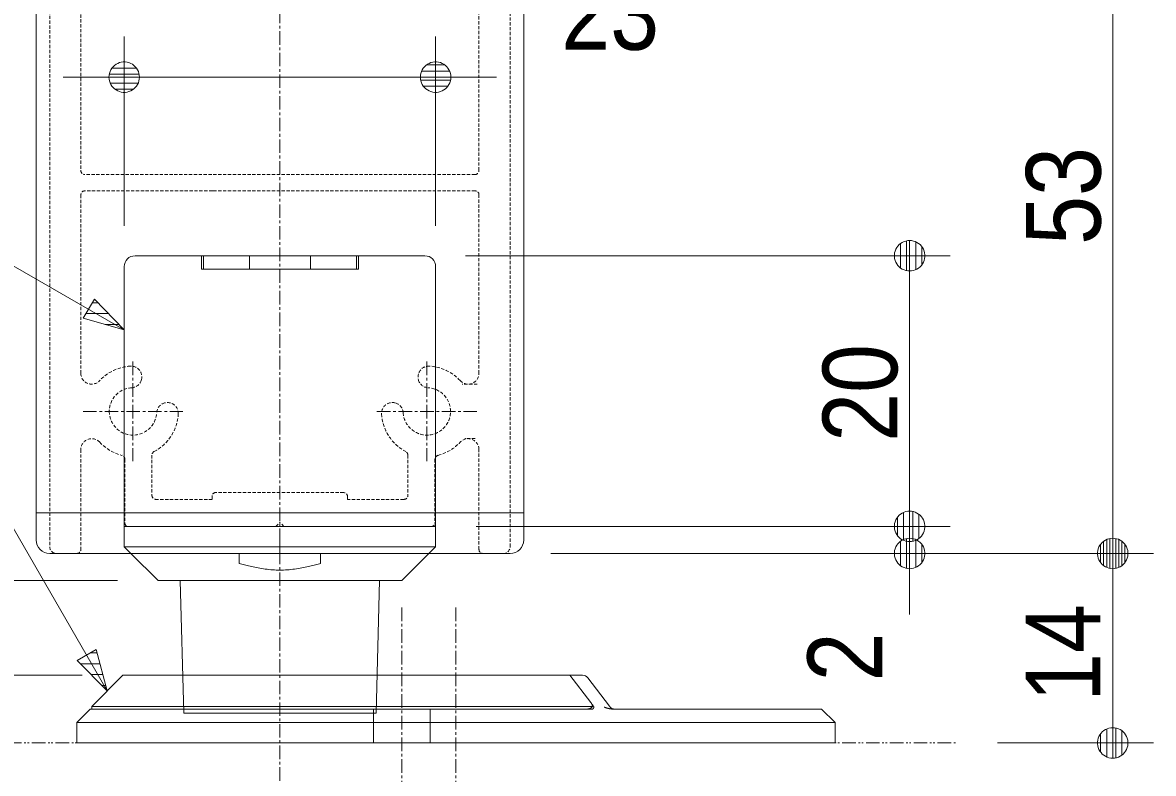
# Model space of a CAD drawing. Units: millimetres, scale not verified, with parts at other scales. Extents: x -4547 to 4547, y -2284 to 2284.
# Drawn here: x -3702.1 to -3284.6, y -1593.9 to -1316.5 of the extents above; entities that cross this region are included whole.
import ezdxf
from ezdxf.enums import TextEntityAlignment as Align

# ---------------------------------------------------------------- set-up
doc = ezdxf.new("R2010")
doc.units = ezdxf.units.MM
doc.header["$LTSCALE"] = 20
for name, pattern in [('CHAIN1', [8, 5, -1, 1, -1]), ('DASHED1', [1.8, 1.2, -0.6]), ('DOUBLE_CHAIN1', [8.8, 5, -1, 0.6, -0.6, 0.6, -1])]:
    doc.linetypes.add(name, pattern=pattern)
for name, color, linetype, lineweight in [('0-0_3一般', 7, 'Continuous', 9), ('0-1_2寸法-2', 7, 'Continuous', 9), ('0-2_0', 7, 'Continuous', 9), ('0-3_2寸法-1', 7, 'Continuous', 9), ('0-4_2寸法-3', 7, 'Continuous', 9)]:
    doc.layers.add(name, color=color, linetype=linetype, lineweight=lineweight)
doc.styles.add('ＭＳ Ｐゴシック', font='')
doc.styles.get('ＭＳ Ｐゴシック').set_extended_font_data('MS PGothic')

# ---------------------------------------------------------------- blocks, each defined once
blk = doc.blocks.new('グループ-102')
at = {"layer": '0-0_3一般'}
for p, q in [((-47130.1, -21573.3), (-47130.1, -29953.3)), ((-43530.1, -29953.3), (-43530.1, -21573.3)), ((-45980.1, -28053.3), (-46400.1, -28053.3)), ((-45895.1, -28053.3), (-45910.1, -28053.3)), ((-45605.1, -28053.3), (-45845.1, -28053.3)), ((-45555.1, -28053.3), (-45605.1, -28053.3)), ((-45555.1, -28053.3), (-45105.1, -28053.3)), ((-45555.1, -28153.3), (-45555.1, -28053.3)), ((-44815.1, -28053.3), (-45055.1, -28053.3)), ((-44765.1, -28053.3), (-44815.1, -28053.3)), ((-44750.1, -28053.3), (-44765.1, -28053.3)), ((-44765.1, -28153.3), (-44765.1, -28053.3)), ((-44750.1, -28053.3), (-44750.1, -28133.3)), ((-44680.1, -28053.3), (-44750.1, -28053.3)), ((-44260.1, -28053.3), (-44680.1, -28053.3)), ((-46480.1, -30003.3), (-46480.1, -28133.3)), ((-45910.1, -28133.3), (-45910.1, -28153.3)), ((-44180.1, -30003.3), (-44180.1, -28133.3)), ((-43530.1, -29953.3), (-47130.1, -29953.3)), ((-47130.1, -30153.3), (-47130.1, -29953.3)), ((-47130.1, -29953.3), (-43530.1, -29953.3)), ((-43530.1, -30153.3), (-43530.1, -29953.3)), ((-46480.1, -30053.3), (-46480.1, -30003.3)), ((-46480.1, -30053.3), (-46480.1, -30203.3)), ((-44180.1, -30053.3), (-46480.1, -30053.3)), ((-44180.1, -30053.3), (-44180.1, -30003.3)), ((-44180.1, -30053.3), (-44180.1, -30203.3)), ((-44180.1, -30203.3), (-46480.1, -30203.3)), ((-47030.1, -30253.3), (-43630.1, -30253.3)), ((-46230.1, -30453.3), (-46430.1, -30253.3)), ((-45030.1, -30253.3), (-45030.1, -30328.4)), ((-44620.1, -31433.3), (-44594.5, -30453.3)), ((-46490.1, -31153.3), (-46326.1, -31153.3)), ((-43189.1, -31153.3), (-46326.1, -31153.3)), ((-43034.3, -31353.3), (-43189.1, -31153.3)), ((-43118.7, -31153.3), (-43189.1, -31153.3)), ((-43096.4, -31153.3), (-43096.7, -31153.3)), ((-43056, -31171.8), (-42895.8, -31382.2)), ((-46720.1, -31383.3), (-43021.4, -31383.3)), ((-43033.8, -31354), (-43034.3, -31353.3)), ((-43026.5, -31365.7), (-43020.6, -31373.3)), ((-42933.3, -31389.3), (-42934.8, -31388.6)), ((-46830.1, -31503.3), (-46730.1, -31403.3)), ((-43027.8, -31403.3), (-46730.1, -31403.3)), ((-44640.1, -31403.3), (-44640.1, -31653.3)), ((-44220.1, -31403.3), (-44220.1, -31653.3)), ((-41330.1, -31403.3), (-42870.7, -31403.3)), ((-41330.1, -31403.3), (-41230.1, -31503.3)), ((-46830.1, -31653.3), (-46830.1, -31503.3)), ((-46830.1, -31503.3), (-41230.1, -31503.3)), ((-41230.1, -31503.3), (-41230.1, -31653.3)), ((-41230.1, -31653.3), (-46830.1, -31653.3))]:
    blk.add_line(p, q, dxfattribs=at)
at = {"layer": '0-0_3一般', "linetype": 'CHAIN1'}
for p, q in [((-45330.1, -32253.3), (-45330.1, -21573.3)), ((-44430.1, -30653.3), (-44430.1, -32153.3)), ((-44030.1, -30653.3), (-44030.1, -32153.3))]:
    blk.add_line(p, q, dxfattribs=at)
at = {"layer": '0-0_3一般', "linetype": 'DOUBLE_CHAIN1'}
blk.add_line((-50330.1, -31653.3), (-40330.1, -31653.3), dxfattribs=at)
at = {"layer": '0-0_3一般'}
for points in [[(-45910.1, -28133.3), (-45910.1, -28053.3), (-45980.1, -28053.3)], [(-45845.1, -28053.3), (-45895.1, -28053.3), (-45895.1, -28153.3)], [(-45055.1, -28053.3), (-45105.1, -28053.3), (-45105.1, -28153.3)], [(-44750.1, -28133.3), (-44750.1, -28153.3), (-45910.1, -28153.3)], [(-46480.1, -30203.3), (-46430.1, -30253.3), (-44230.1, -30253.3), (-44180.1, -30203.3)], [(-46230.1, -30453.3), (-44430.1, -30453.3), (-44230.1, -30253.3)], [(-45516, -30354.6), (-45527.8, -30352.3), (-45539.3, -30350), (-45550.6, -30347.7), (-45561.5, -30345.4), (-45572.2, -30343), (-45582.6, -30340.6), (-45592.7, -30338.2), (-45602.5, -30335.8), (-45612, -30333.3), (-45621.2, -30330.9), (-45630.1, -30328.4), (-45630.1, -30253.3)], [(-45030.1, -30328.4), (-45039, -30330.9), (-45048.3, -30333.3), (-45057.8, -30335.8), (-45067.6, -30338.2), (-45077.7, -30340.6), (-45088, -30343), (-45098.7, -30345.4), (-45109.7, -30347.7), (-45120.9, -30350), (-45132.4, -30352.3), (-45144.3, -30354.6), (-45156.4, -30356.9), (-45168.8, -30359.2), (-45181.5, -30361.4), (-45194.4, -30363.6), (-45207.7, -30365.8), (-45221.3, -30368), (-45234.9, -30369.9), (-45248.5, -30371.6), (-45262.1, -30373), (-45275.7, -30374.2), (-45289.3, -30375.1), (-45302.9, -30375.8), (-45316.5, -30376.2), (-45330.1, -30376.3), (-45343.7, -30376.2), (-45357.3, -30375.8), (-45370.9, -30375.1), (-45384.5, -30374.2), (-45398.2, -30373), (-45411.8, -30371.6), (-45425.4, -30369.9), (-45439, -30368), (-45452.5, -30365.8), (-45465.8, -30363.6), (-45478.8, -30361.4), (-45491.5, -30359.2), (-45503.9, -30356.9), (-45516, -30354.6)], [(-44620.1, -31433.3), (-46040.1, -31433.3), (-46065.8, -30453.3)], [(-46720.1, -31403.3), (-46720.1, -31383.3), (-46490.1, -31153.3)], [(-43118.7, -31153.3), (-43118.1, -31153.3), (-43117.5, -31153.3), (-43116.9, -31153.3), (-43116.3, -31153.3), (-43115.7, -31153.3), (-43115.1, -31153.3), (-43114.5, -31153.3), (-43113.9, -31153.3), (-43113.3, -31153.3), (-43112.7, -31153.3), (-43112.1, -31153.3), (-43111.6, -31153.3), (-43111, -31153.3), (-43110.4, -31153.3), (-43109.8, -31153.3), (-43109.2, -31153.3), (-43108.6, -31153.3), (-43108, -31153.3), (-43107.4, -31153.3), (-43106.8, -31153.3), (-43106.2, -31153.3), (-43105.6, -31153.3), (-43105, -31153.3), (-43104.5, -31153.3), (-43103.9, -31153.3), (-43103.3, -31153.3), (-43102.7, -31153.3), (-43102.1, -31153.3), (-43101.5, -31153.3), (-43100.9, -31153.3), (-43100.3, -31153.3), (-43099.7, -31153.3), (-43099.1, -31153.3), (-43098.5, -31153.3), (-43098, -31153.3), (-43097.4, -31153.3), (-43096.8, -31153.3), (-43096.5, -31153.3), (-43096.4, -31153.3)], [(-43061.9, -31403.3), (-43061.2, -31403.2), (-43060.5, -31403.1), (-43059.7, -31403), (-43058.9, -31402.9), (-43058.1, -31402.8), (-43057.3, -31402.7), (-43056.5, -31402.6), (-43055.6, -31402.5), (-43054.7, -31402.4), (-43053.8, -31402.2), (-43052.9, -31402.1), (-43052, -31401.9), (-43051, -31401.8), (-43050, -31401.6), (-43049, -31401.4), (-43048, -31401.3), (-43046.9, -31401.1), (-43045.9, -31400.9), (-43044.9, -31400.6), (-43043.9, -31400.4), (-43042.9, -31400), (-43041.9, -31399.7), (-43040.9, -31399.3), (-43040, -31398.9), (-43039, -31398.5), (-43038.1, -31398), (-43037.2, -31397.5), (-43036.3, -31397), (-43035.4, -31396.5), (-43034.6, -31395.9), (-43033.7, -31395.2), (-43032.9, -31394.6), (-43032.1, -31393.9), (-43031.3, -31393.2), (-43030.5, -31392.5), (-43029.8, -31391.8), (-43029, -31391.1), (-43028.3, -31390.5), (-43027.6, -31389.8)], [(-43021.4, -31383.3), (-43021.5, -31382.5), (-43021.7, -31381.7), (-43021.8, -31380.9), (-43022, -31380.1), (-43022.2, -31379.3), (-43022.4, -31378.5), (-43022.6, -31377.7), (-43022.9, -31376.9), (-43023.1, -31376.1), (-43023.3, -31375.3), (-43023.6, -31374.5), (-43023.8, -31373.7), (-43024.1, -31373), (-43024.4, -31372.2), (-43024.6, -31371.4), (-43024.9, -31370.6), (-43025.2, -31369.9), (-43025.5, -31369.1), (-43025.9, -31368.3), (-43026.2, -31367.6), (-43026.5, -31366.8), (-43026.9, -31366.1), (-43027.2, -31365.3), (-43027.6, -31364.6), (-43027.9, -31363.8), (-43028.3, -31363.1), (-43028.7, -31362.4), (-43029.1, -31361.7), (-43029.5, -31360.9), (-43029.9, -31360.2), (-43030.3, -31359.5), (-43030.7, -31358.8), (-43031.1, -31358.1), (-43031.6, -31357.4), (-43032, -31356.7), (-43032.5, -31356), (-43032.9, -31355.3), (-43033.4, -31354.6), (-43033.8, -31354)], [(-43027.6, -31389.8), (-43026.9, -31389.2), (-43026.3, -31388.5), (-43025.7, -31387.9), (-43025.1, -31387.3), (-43024.5, -31386.7), (-43023.9, -31386.1), (-43023.3, -31385.5), (-43022.8, -31384.9), (-43022.3, -31384.4), (-43021.8, -31383.8), (-43021.4, -31383.3)], [(-43020.6, -31373.3), (-43020.2, -31373.9), (-43019.8, -31374.4), (-43019.4, -31375), (-43018.9, -31375.7), (-43018.5, -31376.3), (-43018.1, -31377), (-43017.7, -31377.6), (-43017.2, -31378.3), (-43016.8, -31379), (-43016.4, -31379.7), (-43015.9, -31380.5), (-43015.5, -31381.2), (-43015, -31382), (-43014.6, -31382.8), (-43014.1, -31383.6), (-43013.7, -31384.4), (-43013.3, -31385.2), (-43013, -31386), (-43012.7, -31386.9), (-43012.5, -31387.7), (-43012.4, -31388.5), (-43012.3, -31389.3), (-43012.3, -31390.1), (-43012.4, -31390.9), (-43012.5, -31391.7), (-43012.6, -31392.6), (-43012.8, -31393.4), (-43013.1, -31394.2), (-43013.5, -31395), (-43013.8, -31395.8), (-43014.3, -31396.6), (-43014.7, -31397.3), (-43015.2, -31398), (-43015.6, -31398.7), (-43016.1, -31399.3), (-43016.5, -31399.8), (-43017, -31400.3), (-43017.5, -31400.8), (-43018, -31401.2)], [(-42870.7, -31403.3), (-42872.4, -31403.2), (-42874, -31403.1), (-42875.7, -31403), (-42877.3, -31402.9), (-42879, -31402.8), (-42880.6, -31402.6), (-42882.3, -31402.4), (-42883.9, -31402.3), (-42885.5, -31402.1), (-42887.2, -31401.8), (-42888.8, -31401.6), (-42890.4, -31401.3), (-42892.1, -31401.1), (-42893.7, -31400.8), (-42895.3, -31400.5), (-42896.9, -31400.2), (-42898.5, -31399.8), (-42900.2, -31399.5), (-42901.8, -31399.1), (-42903.4, -31398.7), (-42905, -31398.3), (-42906.6, -31397.9), (-42908.2, -31397.5), (-42909.8, -31397.1), (-42911.4, -31396.6), (-42913, -31396.2), (-42914.6, -31395.7), (-42916.1, -31395.2), (-42917.7, -31394.7), (-42919.3, -31394.2), (-42920.9, -31393.7), (-42922.4, -31393.2), (-42924, -31392.7), (-42925.6, -31392.1), (-42927.1, -31391.6), (-42928.7, -31391), (-42930.2, -31390.4), (-42931.8, -31389.9), (-42933.3, -31389.3)], [(-43018, -31401.2), (-43018.5, -31401.5), (-43019, -31401.8), (-43019.5, -31402.1), (-43020, -31402.3), (-43020.6, -31402.4), (-43021.1, -31402.5), (-43021.6, -31402.6), (-43022.2, -31402.7), (-43022.7, -31402.7), (-43023.2, -31402.8), (-43023.6, -31402.9), (-43024.1, -31402.9), (-43024.6, -31403), (-43025, -31403), (-43025.4, -31403.1), (-43025.9, -31403.1), (-43026.3, -31403.2), (-43026.7, -31403.2), (-43027, -31403.2), (-43027.4, -31403.3), (-43027.8, -31403.3)]]:
    blk.add_lwpolyline(points, dxfattribs=at)
for centre, radius, start, end in [((-46400.1, -28133.3), 80, 90, 180), ((-44260.1, -28133.3), 80, 0, 90), ((-47030.1, -30153.3), 100, 180, 270), ((-43630.1, -30153.3), 100, 270, 0), ((-43096, -31203.3), 50, 37.96366, 90.00268), ((-42855.9, -31353.3), 50, 215.96223, 269.99257)]:
    blk.add_arc(centre, radius, start, end, dxfattribs=at)
blk = doc.blocks.new('_Dot')
at = {"layer": '0-2_0'}
for p, q in [((-10, 0), (-20, 0)), ((9.78, 2), (-9.78, 2)), ((7.99, 6), (-7.99, 6)), ((9.16, -3.98), (-9.16, -3.98)), ((6, -7.98), (-6, -7.98))]:
    blk.add_line(p, q, dxfattribs=at)
for points in [[(10, 0), (9.92, 1.25), (9.69, 2.49), (9.3, 3.68), (8.76, 4.82), (8.09, 5.88), (7.29, 6.85), (6.37, 7.71), (5.36, 8.44), (4.26, 9.05), (3.09, 9.51), (1.87, 9.82), (0.63, 9.98), (-0.63, 9.98), (-1.87, 9.82), (-3.09, 9.51), (-4.26, 9.05), (-5.36, 8.44), (-6.37, 7.71), (-7.29, 6.85), (-8.09, 5.88), (-8.76, 4.82), (-9.3, 3.68), (-9.69, 2.49), (-9.92, 1.25), (-10, 0), (0, 0)], [(-10, 0), (-9.92, -1.25), (-9.69, -2.49), (-9.3, -3.68), (-8.76, -4.82), (-8.09, -5.88), (-7.29, -6.85), (-6.37, -7.71), (-5.36, -8.44), (-4.26, -9.05), (-3.09, -9.51), (-1.87, -9.82), (-0.63, -9.98), (0.63, -9.98), (1.87, -9.82), (3.09, -9.51), (4.26, -9.05), (5.36, -8.44), (6.37, -7.71), (7.29, -6.85), (8.09, -5.88), (8.76, -4.82), (9.3, -3.68), (9.69, -2.49), (9.92, -1.25), (10, 0), (0, 0)]]:
    blk.add_lwpolyline(points, close=True, dxfattribs=at)
blk = doc.blocks.new('グループ-103')
at = {"layer": '0-0_3一般', "linetype": 'DASHED1'}
for p, q in [((-47030.1, -24953.3), (-47000.1, -24953.3)), ((-47030.1, -24953.3), (-47030.1, -24983.3)), ((-47000.1, -24953.3), (-45750.1, -24953.3)), ((-44930.1, -24953.3), (-44929.9, -24953.3)), ((-43660.1, -24953.3), (-44910.1, -24953.3)), ((-43630.1, -24953.3), (-43660.1, -24953.3)), ((-43630.1, -24953.3), (-43630.1, -24983.3)), ((-47030.1, -24983.3), (-47030.1, -30203.3)), ((-45755.1, -26083.3), (-45755.1, -25003.3)), ((-45750.1, -25003.3), (-45755.1, -25003.3)), ((-45730.1, -24973.3), (-45730.1, -24983.3)), ((-44930.1, -24973.3), (-44930.1, -24983.3)), ((-44910.1, -25003.3), (-44905.1, -25003.3)), ((-44905.1, -25003.3), (-44905.1, -26083.3)), ((-43630.1, -30203.3), (-43630.1, -24983.3)), ((-45925.1, -25253.3), (-46033.4, -25253.3)), ((-44785.1, -25223.3), (-44785.1, -25223.3)), ((-44626.9, -25253.3), (-44735.1, -25253.3)), ((-45875.1, -26203.3), (-45875.1, -25303.3)), ((-44785.1, -26203.3), (-44785.1, -25303.3)), ((-46800.1, -25477.8), (-46800.1, -27423.3)), ((-43860.1, -27423.3), (-43860.1, -25477.8)), ((-44955.1, -26133.3), (-45705.1, -26133.3)), ((-44835.1, -26253.3), (-45825.1, -26253.3)), ((-43890.1, -27453.3), (-46770.1, -27453.3)), ((-46800.1, -27603.3), (-46800.1, -28921.9)), ((-45829.8, -27573.3), (-46770.1, -27573.3)), ((-45829.8, -27573.3), (-45799.8, -27573.3)), ((-43860.1, -28921.9), (-43860.1, -27603.3)), ((-43872.4, -29001.9), (-43984, -29001.9)), ((-43888.9, -29404.7), (-43965, -29404.7)), ((-46800.1, -29484.7), (-46800.1, -30223.3)), ((-46475.1, -29557), (-46475.1, -30028.3)), ((-46275.1, -29526.3), (-46275.1, -29823.3)), ((-44385.1, -29526.3), (-44385.1, -29823.3)), ((-44185.1, -29557), (-44185.1, -30028.3)), ((-43860.1, -30223.3), (-43860.1, -29484.7)), ((-44860.1, -29803.3), (-45805.1, -29803.3)), ((-45830.1, -29853.3), (-46245.1, -29853.3)), ((-45830.1, -29828.3), (-45830.1, -29853.3)), ((-44830.1, -29833.3), (-44830.1, -29853.3)), ((-44415.1, -29853.3), (-44830.1, -29853.3)), ((-45360.1, -30053.3), (-46450.1, -30053.3)), ((-45360.1, -30053.3), (-45330.1, -30023.3)), ((-45300.1, -30053.3), (-45330.1, -30023.3)), ((-45330.1, -30235.9), (-45330.1, -30023.3)), ((-44210.1, -30053.3), (-45300.1, -30053.3)), ((-46830.1, -30253.3), (-46980.1, -30253.3)), ((-43680.1, -30253.3), (-43830.1, -30253.3))]:
    blk.add_line(p, q, dxfattribs=at)
at = {"layer": '0-0_3一般', "linetype": 'CHAIN1'}
for p, q in [((-46415.1, -24884.8), (-46415.1, -25621.8)), ((-44245.1, -24884.8), (-44245.1, -25621.8)), ((-46783.6, -25253.3), (-46046.6, -25253.3)), ((-44613.6, -25253.3), (-43876.6, -25253.3)), ((-46415.1, -28834.8), (-46415.1, -29571.8)), ((-44245.1, -28834.8), (-44245.1, -29571.8)), ((-46783.6, -29203.3), (-46046.6, -29203.3)), ((-44613.6, -29203.3), (-43876.6, -29203.3))]:
    blk.add_line(p, q, dxfattribs=at)
at = {"layer": '0-0_3一般', "linetype": 'DASHED1'}
blk.add_lwpolyline([(-43890.1, -27573.3), (-45799.8, -27573.3), (-45829.8, -27573.3)], dxfattribs=at)
for centre, radius, start, end in [((-47000.1, -24983.3), 30, 90, 180), ((-45750.1, -24973.3), 20, 0, 90), ((-44910.1, -24973.3), 20, 90, 180), ((-43660.1, -24983.3), 30, 0, 90), ((-45750.1, -24983.3), 20, 270, 0), ((-44910.1, -24983.3), 20, 180, 270), ((-46415.1, -25253.3), 175, 0, 221.71611), ((-44245.1, -25253.3), 175, 0, 221.71611), ((-46415.1, -25253.3), 175, 318.28389, 0), ((-46415.1, -25253.3), 335, 320.20818, 352.53791), ((-46033.4, -25303.3), 50, 90, 172.53791), ((-45925.1, -25303.3), 50, 360, 90), ((-44735.1, -25303.3), 50, 90, 180), ((-44626.9, -25303.3), 50, 7.46209, 90), ((-44245.1, -25253.3), 335, 187.46209, 221.71611), ((-44245.1, -25253.3), 175, 318.28389, 0), ((-46605.5, -25423), 80, 330, 41.71611), ((-46224.8, -25423), 80, 138.28389, 210), ((-44435.5, -25423), 80, 330, 41.71611), ((-44054.8, -25423), 80, 138.28389, 210), ((-46740.1, -25477.8), 60, 34.25889, 180), ((-46415.1, -25253.3), 335, 214.70253, 221.71611), ((-46605.5, -25423), 80, 221.71611, 330), ((-46224.8, -25423), 80, 210, 318.28389), ((-44435.5, -25423), 80, 221.71611, 330), ((-44054.8, -25423), 80, 210, 318.28389), ((-44245.1, -25253.3), 335, 320.20818, 325.29747), ((-43920.1, -25477.8), 60, 0, 145.74111), ((-46415.1, -25253.3), 335, 318.28389, 320.20818), ((-46415.1, -25253.3), 335, 318.28389, 320.20818), ((-44245.1, -25253.3), 335, 318.28389, 320.20818), ((-44245.1, -25253.3), 335, 318.28389, 320.20818), ((-45705.1, -26083.3), 50, 180, 270), ((-44955.1, -26083.3), 50, 270, 0), ((-45825.1, -26203.3), 50, 180, 270), ((-44835.1, -26203.3), 50, 270, 0), ((-46770.1, -27423.3), 30, 180, 270), ((-43890.1, -27423.3), 30, 270, 0), ((-46770.1, -27603.3), 30, 90, 180), ((-43890.1, -27603.3), 30, 0, 90), ((-46415.1, -29203.3), 335, 93.28389, 137.19933), ((-46429.7, -28948.7), 80, 345, 93.28389), ((-44230.5, -28948.7), 80, 86.71611, 195), ((-44245.1, -29203.3), 335, 42.80067, 86.71611), ((-46720.1, -28921.9), 80, 180, 317.73474), ((-46429.7, -28948.7), 80, 273.28389, 345), ((-44230.5, -28948.7), 80, 195, 266.71611), ((-43940.1, -28921.9), 80, 222.26526, 0), ((-46415.1, -29203.3), 175, 93.28389, 180), ((-44245.1, -29203.3), 175, 0, 86.71611), ((-46160.5, -29217.9), 80, 105, 176.71611), ((-46160.5, -29217.9), 80, 356.71611, 105), ((-44499.7, -29217.9), 80, 75, 183.28389), ((-44499.7, -29217.9), 80, 3.28389, 75), ((-46415.1, -29203.3), 175, 180, 356.71611), ((-46415.1, -29203.3), 335, 297.75899, 356.71611), ((-44245.1, -29203.3), 335, 183.28389, 242.24101), ((-44245.1, -29203.3), 175, 183.28389, 0), ((-46720.1, -29484.7), 80, 42.26526, 180), ((-46415.1, -29203.3), 335, 222.80067, 255.72505), ((-44245.1, -29203.3), 335, 284.27495, 317.19933), ((-43940.1, -29484.7), 80, 0, 137.73474), ((-46505.1, -29557), 30, 0, 75.72505), ((-46245.1, -29526.3), 30, 117.75899, 180), ((-44415.1, -29526.3), 30, 0, 62.24101), ((-44155.1, -29557), 30, 104.27495, 180), ((-45805.1, -29828.3), 25, 90, 180), ((-44860.1, -29833.3), 30, 0, 90), ((-46245.1, -29823.3), 30, 180, 270), ((-44415.1, -29823.3), 30, 270, 0), ((-46450.1, -30028.3), 25, 180, 270), ((-44210.1, -30028.3), 25, 270, 0), ((-46980.1, -30203.3), 50, 180, 270), ((-46830.1, -30223.3), 30, 270, 0), ((-43830.1, -30223.3), 30, 180, 270), ((-43680.1, -30203.3), 50, 270, 0)]:
    blk.add_arc(centre, radius, start, end, dxfattribs=at)

msp = doc.modelspace()

# ---------------------------------------------------------------- linework, layer by layer
at = {"layer": '0-1_2寸法-2'}
for p, q in [((-3664.63, -1391.66), (-3664.63, -1321.66)), ((-3549.63, -1391.66), (-3549.63, -1321.66)), ((-3675.89, -1336.66), (-3687.14, -1336.66)), ((-3664.63, -1336.66), (-3549.63, -1336.66)), ((-3538.38, -1336.66), (-3527.12, -1336.66)), ((-3374.63, -1491.41), (-3374.63, -1480.15)), ((-3534.63, -1502.66), (-3359.63, -1502.66)), ((-3374.63, -1502.66), (-3374.63, -1512.66)), ((-3507.13, -1512.66), (-3359.63, -1512.66)), ((-3667.13, -1522.66), (-3830.13, -1522.66)), ((-3667.13, -1522.66), (-3830.13, -1522.66)), ((-3374.63, -1523.92), (-3374.63, -1535.17)), ((-3680.13, -1557.66), (-3830.13, -1557.66)), ((-3680.13, -1557.66), (-3830.13, -1557.66))]:
    msp.add_line(p, q, dxfattribs=at)
at = {"layer": '0-3_2寸法-1'}
for p, q in [((-3299.63, -1258.92), (-3299.63, -1501.41)), ((-3538.63, -1402.66), (-3359.63, -1402.66)), ((-3374.63, -1491.41), (-3374.63, -1413.92)), ((-3534.63, -1502.66), (-3359.63, -1502.66)), ((-3507.13, -1512.66), (-3284.63, -1512.66)), ((-3359.63, -1512.66), (-3284.63, -1512.66)), ((-3299.63, -1523.92), (-3299.63, -1571.41)), ((-3342.13, -1582.66), (-3284.63, -1582.66))]:
    msp.add_line(p, q, dxfattribs=at)
at = {"layer": '0-4_2寸法-3'}
for p, q in [((-3670.88, -1563.41), (-3789.51, -1357.94)), ((-3664.63, -1430.04), (-3789.51, -1357.94)), ((-3674.29, -1420.04), (-3676.39, -1420.04)), ((-3674.29, -1420.04), (-3676.39, -1420.04)), ((-3670.43, -1424.04), (-3678.8, -1424.04)), ((-3666.56, -1428.04), (-3671.61, -1428.04)), ((-3674.63, -1549.41), (-3677.1, -1549.41)), ((-3674.63, -1549.41), (-3677.1, -1549.41)), ((-3673.56, -1553.41), (-3680.88, -1553.41)), ((-3672.49, -1557.41), (-3676.88, -1557.41)), ((-3671.42, -1561.41), (-3672.88, -1561.41))]:
    msp.add_line(p, q, dxfattribs=at)
for points in [[(-3675.58, -1418.7), (-3664.63, -1430.04), (-3679.79, -1425.69)], [(-3675.58, -1418.7), (-3664.63, -1430.04), (-3679.79, -1425.69)], [(-3674.96, -1548.18), (-3670.88, -1563.41), (-3682.03, -1552.26)], [(-3674.96, -1548.18), (-3670.88, -1563.41), (-3682.03, -1552.26)]]:
    msp.add_lwpolyline(points, close=True, dxfattribs=at)

# ---------------------------------------------------------------- block references
at = {"layer": '0-0_3一般', "xscale": 0.05, "yscale": 0.05}
for name in ['グループ-102', 'グループ-103']:
    msp.add_blockref(name, (-1340.62, 0), dxfattribs=at)
at = {"layer": '0-1_2寸法-2', "xscale": 0.5627563, "yscale": 0.5627563}
msp.add_blockref('_Dot', (-3664.63, -1336.66), dxfattribs=at)
for p, rotation in [((-3549.63, -1336.66), 180), ((-3374.63, -1502.66), 270), ((-3374.63, -1512.66), 90)]:
    msp.add_blockref('_Dot', p, dxfattribs=dict(at, rotation=rotation))
at = {"layer": '0-3_2寸法-1', "xscale": 0.5627563, "yscale": 0.5627563}
for p, rotation in [((-3374.63, -1402.66), 90), ((-3374.63, -1502.66), 270), ((-3299.63, -1512.66), 270), ((-3299.63, -1512.66), 90), ((-3299.63, -1582.66), 270)]:
    msp.add_blockref('_Dot', p, dxfattribs=dict(at, rotation=rotation))

# ---------------------------------------------------------------- texts
at = {"layer": '0-1_2寸法-2', "style": 'ＭＳ Ｐゴシック', "width": 0.9}
msp.add_text('23', height=27.57, dxfattribs=at).set_placement((-3503.22, -1334.81), align=Align.BOTTOM_LEFT)
msp.add_text('2', height=27.57, rotation=90, dxfattribs=at).set_placement((-3376.49, -1559.89), align=Align.BOTTOM_LEFT)
at = {"layer": '0-3_2寸法-1', "style": 'ＭＳ Ｐゴシック', "width": 0.9}
for s, p in [('53', (-3295.84, -1398.61)), ('20', (-3370.91, -1471.4)), ('14', (-3295.91, -1567.48))]:
    msp.add_text(s, height=27.57, rotation=90, dxfattribs=at).set_placement(p, align=Align.BOTTOM_LEFT)

doc.saveas('drawing.dxf')
